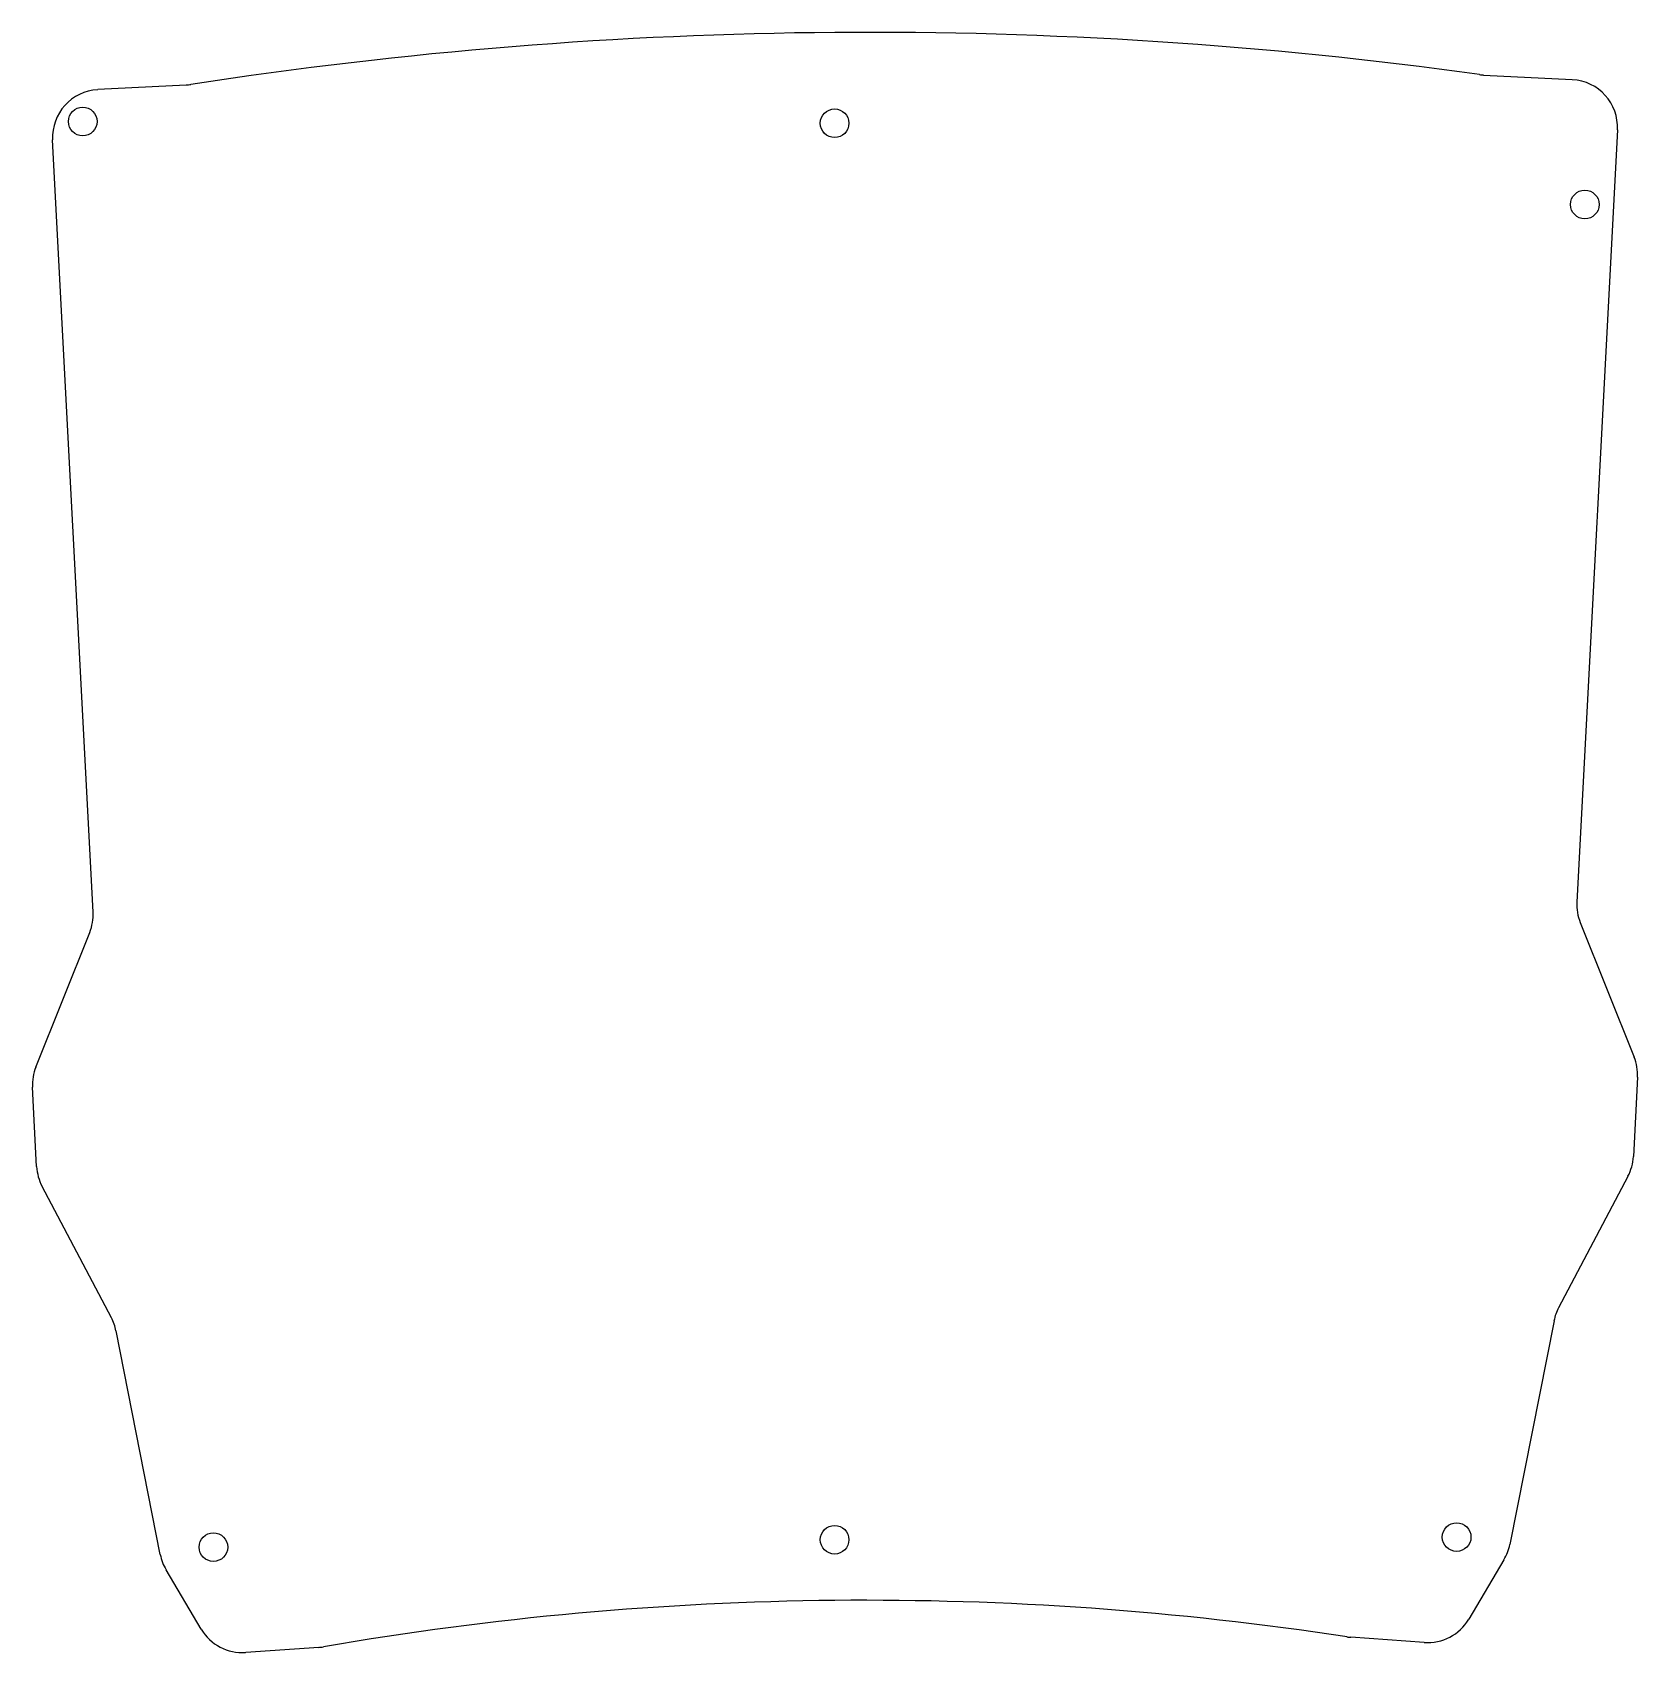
# Model space of a CAD drawing. Header units: millimetres. Extents: x 26 to 194, y -225 to -55.
import ezdxf

# ---------------------------------------------------------------- set-up
doc = ezdxf.new("R2010")
doc.units = ezdxf.units.MM

msp = doc.modelspace()

# ---------------------------------------------------------------- linework, layer by layer
at = {"linetype": 'CONTINUOUS'}
for p, q in [((42.08, -60.63), (32.82, -61.11)), ((177.97, -59.58), (187.27, -60.06)), ((192, -65.32), (187.76, -146.26)), ((32.33, -147.31), (28.09, -66.37)), ((188.11, -148.38), (193.76, -162.48)), ((26.33, -163.53), (31.98, -149.43)), ((194.11, -164.6), (193.67, -172.92)), ((26.41, -173.96), (25.98, -165.65)), ((34.25, -189.8), (26.99, -176.04)), ((193.1, -174.99), (185.84, -188.75)), ((185.36, -190.12), (180.72, -213.58)), ((39.36, -214.62), (34.73, -191.16)), ((180.12, -215.16), (176.42, -221.39)), ((43.66, -222.44), (39.97, -216.21)), ((171.77, -223.83), (164.08, -223.29)), ((55.96, -224.34), (48.31, -224.88))]:
    msp.add_line(p, q, dxfattribs=at)
for centre in [(31.24, -64.45), (110, -64.63), (188.59, -73.15), (110, -213.06), (175.16, -212.79), (44.93, -213.84)]:
    msp.add_circle(centre, 1.5, dxfattribs=at)
for centre, radius, start, end in [((113.6, -519.68), 464.57, 82.0884, 98.7936), ((33.08, -66.11), 5, 93, 183), ((41.81, -55.63), 5, 273, 278.7936), ((178.23, -54.58), 5, 262.0884, 267), ((187.01, -65.06), 5, 357, 87), ((27.33, -147.57), 5, 338.1846, 3), ((192.75, -146.52), 5, 177, 201.8154), ((189.11, -164.34), 5, 357, 21.8154), ((30.97, -165.39), 5, 158.1846, 183), ((188.68, -172.65), 5, 332.1846, 357), ((31.41, -173.7), 5, 183, 207.8154), ((29.82, -192.13), 5, 11.1659, 27.8154), ((190.26, -191.08), 5, 152.1846, 168.8341), ((175.82, -212.61), 5, 329.3205, 348.8341), ((44.27, -213.66), 5, 191.1659, 210.6795), ((113.25, -552.89), 333.48, 81.3026, 99.8044), ((172.12, -218.84), 5, 266, 329.3205), ((47.96, -219.89), 5, 210.6795, 274), ((164.43, -218.3), 5, 261.3026, 266), ((55.61, -219.36), 5, 274, 279.8044)]:
    msp.add_arc(centre, radius, start, end, dxfattribs=at)

doc.saveas('drawing.dxf')
